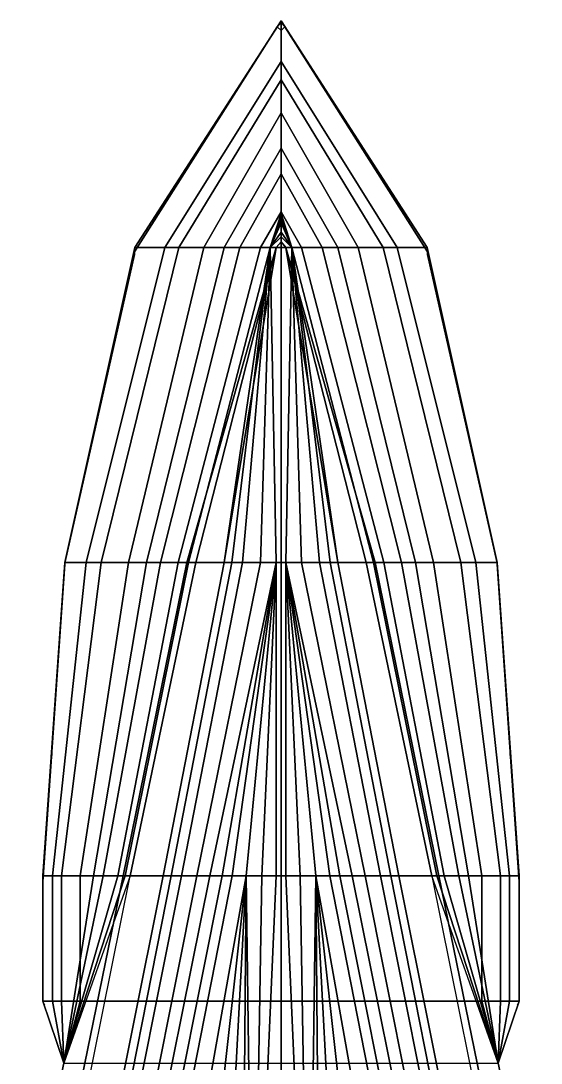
# Model space of a CAD drawing. Header units: millimetres. Extents: x -15 to 15, y -108 to 101.
# Drawn here: x -4.86 to 4.86, y 81.35 to 100.84 of the extents above; entities that cross this region are included whole.
import ezdxf

# ---------------------------------------------------------------- set-up
doc = ezdxf.new("R2010")
doc.units = ezdxf.units.MM
for name, color, linetype in [('citadelle', 3, 'Continuous'), ('railings', 6, 'Continuous'), ('railings_mirrored', 6, 'Continuous')]:
    doc.layers.add(name, color=color, linetype=linetype)

msp = doc.modelspace()

# ---------------------------------------------------------------- linework, layer by layer
for points in [[(1.234893047194485e-14, 100.84, 6.08), (1.225586038905435e-14, 100.08, 5.600000000000001), (-2.16999999999995, 96.60000000000002, 5.519999999999861), (-2.730000000000009, 96.60000000000002, 5.909999999999961)], [(1.212688586701982e-14, 100.84, 6.08), (1.234893047194485e-14, 100.84, 6.08), (-2.730000000000013, 96.60000000000001, 5.909999999999963), (2.730000000000033, 96.6, 5.909999999999961)], [(1.234403204652956e-14, 100.8, 6.07), (-0.06999999999998772, 100.73, 6.07), (-0.06999999999998772, 100.73, 12.6), (1.234403204652956e-14, 100.8, 12.6)], [(1.232688755757605e-14, 100.66, 12.6), (0.07000000000001234, 100.73, 12.6), (1.234403204652956e-14, 100.8, 12.6), (-0.06999999999998772, 100.73, 12.6)], [(2.730000000000027, 96.60000000000002, 5.909999999999961), (2.169999999999968, 96.60000000000002, 5.519999999999861), (1.225586038905435e-14, 100.08, 5.600000000000001), (1.234893047194485e-14, 100.84, 6.08)], [(0.07000000000001234, 100.73, 6.07), (1.235790983433738e-14, 100.8, 6.07), (1.235790983433738e-14, 100.8, 12.6), (0.07000000000001234, 100.73, 12.6)], [(-0.06999999999998772, 100.73, 6.07), (1.232688755757605e-14, 100.66, 6.07), (1.232688755757605e-14, 100.66, 12.6), (-0.06999999999998772, 100.73, 12.6)], [(1.232688755757605e-14, 100.66, 6.07), (0.07000000000001234, 100.73, 6.07), (0.07000000000001234, 100.73, 12.6), (1.232688755757605e-14, 100.66, 12.6)], [(1.225586038905435e-14, 100.08, 5.600000000000001), (1.221422377302439e-14, 99.74000000000001, 5.4), (-1.90999999999996, 96.60000000000002, 5.32999999999992), (-2.16999999999995, 96.60000000000002, 5.519999999999861)], [(2.169999999999968, 96.60000000000002, 5.519999999999861), (1.909999999999977, 96.60000000000002, 5.32999999999992), (1.221422377302439e-14, 99.74000000000001, 5.4), (1.225586038905435e-14, 100.08, 5.600000000000001)], [(1.221422377302439e-14, 99.74000000000001, 5.4), (1.21382981790874e-14, 99.12, 4.96), (-1.440000000000046, 96.60000000000002, 4.889999999999866), (-1.90999999999996, 96.60000000000002, 5.32999999999992)], [(1.909999999999977, 96.60000000000002, 5.32999999999992), (1.440000000000063, 96.60000000000002, 4.889999999999866), (1.21382981790874e-14, 99.12, 4.96), (1.221422377302439e-14, 99.74000000000001, 5.4)], [(1.21382981790874e-14, 99.12, 4.96), (1.205747415973513e-14, 98.46000000000001, 4.439999999999998), (-1.059999999999937, 96.60000000000002, 4.449999999999925), (-1.440000000000046, 96.60000000000002, 4.889999999999866)], [(1.440000000000063, 96.60000000000002, 4.889999999999866), (1.059999999999954, 96.60000000000002, 4.449999999999925), (1.205747415973513e-14, 98.46000000000001, 4.439999999999998), (1.21382981790874e-14, 99.12, 4.96)], [(1.205747415973513e-14, 98.46000000000001, 4.439999999999998), (1.199869305475165e-14, 97.98, 4.009999999999934), (-0.769999999999973, 96.60000000000002, 4.019999999999861), (-1.059999999999937, 96.60000000000002, 4.449999999999925)], [(1.059999999999954, 96.60000000000002, 4.449999999999925), (0.7699999999999906, 96.60000000000002, 4.019999999999861), (1.199869305475165e-14, 97.98, 4.009999999999934), (1.205747415973513e-14, 98.46000000000001, 4.439999999999998)], [(1.199869305475165e-14, 97.98, 4.009999999999934), (1.191174600363026e-14, 97.27, 3.20999999999998), (-0.3799999999999868, 96.60000000000002, 3.219999999999907), (-0.769999999999973, 96.60000000000002, 4.019999999999861)], [(0.7699999999999906, 96.60000000000002, 4.019999999999861), (0.3800000000000041, 96.60000000000002, 3.219999999999907), (1.191174600363026e-14, 97.27, 3.20999999999998), (1.199869305475165e-14, 97.98, 4.009999999999934)], [(1.191174600363026e-14, 97.27, 3.20999999999998), (1.186521096218501e-14, 96.89, 2.55), (-0.2000000000000368, 96.60000000000002, 2.549999999999834), (-0.3799999999999868, 96.60000000000002, 3.219999999999907)], [(0.3800000000000041, 96.60000000000002, 3.219999999999907), (0.2000000000000542, 96.60000000000002, 2.549999999999834), (1.186521096218501e-14, 96.89, 2.55), (1.191174600363026e-14, 97.27, 3.20999999999998)], [(1.190439836550733e-14, 97.21000000000001, -0.01999999999999602), (1.19080721845688e-14, 97.24000000000001, -0.139999999999997), (-0.2000000000000368, 96.60000000000002, -0.139999999999997), (-0.2000000000000368, 96.60000000000002, -0.020000000000163)], [(1.19080721845688e-14, 97.24000000000001, -0.139999999999997), (1.19080721845688e-14, 97.24000000000001, -0.5899999999999963), (-0.2000000000000368, 96.60000000000002, -0.5899999999999963), (-0.2000000000000368, 96.60000000000002, -0.140000000000164)], [(1.19080721845688e-14, 97.24000000000001, -0.5899999999999963), (1.189337690832293e-14, 97.12, -0.8299999999999947), (-0.2000000000000368, 96.60000000000002, -0.8299999999999947), (-0.2000000000000368, 96.60000000000002, -0.5900000000001633)], [(1.188602927019999e-14, 97.06, 0.6200000000000045), (1.190439836550733e-14, 97.21000000000001, -0.01999999999999602), (-0.2000000000000368, 96.60000000000002, -0.01999999999999602), (-0.2000000000000368, 96.60000000000002, 0.6199999999998376)], [(1.189337690832293e-14, 97.12, -0.8299999999999947), (1.185418950500061e-14, 96.8, -1.229999999999997), (-0.2000000000000368, 96.60000000000002, -1.229999999999997), (-0.2000000000000368, 96.60000000000002, -0.8300000000001617)], [(0.2000000000000542, 96.60000000000002, -0.020000000000163), (0.2000000000000118, 96.60000000000002, -0.139999999999997), (1.19080721845688e-14, 97.24000000000001, -0.139999999999997), (1.190439836550733e-14, 97.21000000000001, -0.01999999999999602)], [(0.2000000000000542, 96.60000000000002, -0.140000000000164), (0.2000000000000542, 96.60000000000002, -0.5899999999999963), (1.19080721845688e-14, 97.24000000000001, -0.5899999999999963), (1.19080721845688e-14, 97.24000000000001, -0.139999999999997)], [(0.2000000000000542, 96.60000000000002, -0.5900000000001633), (0.2000000000000542, 96.60000000000002, -0.8299999999999947), (1.189337690832293e-14, 97.12, -0.8299999999999947), (1.19080721845688e-14, 97.24000000000001, -0.5899999999999963)], [(0.2000000000000542, 96.60000000000002, 0.6199999999998376), (0.2000000000000542, 96.60000000000002, -0.01999999999999602), (1.190439836550733e-14, 97.21000000000001, -0.01999999999999602), (1.188602927019999e-14, 97.06, 0.6200000000000045)], [(0.2000000000000542, 96.60000000000002, -0.8300000000001617), (0.2000000000000542, 96.60000000000002, -1.229999999999997), (1.185418950500061e-14, 96.8, -1.229999999999997), (1.189337690832293e-14, 97.12, -0.8299999999999947)], [(1.184316804781621e-14, 96.71000000000001, 1.910000000000004), (1.188602927019999e-14, 97.06, 0.6200000000000045), (-0.2000000000000368, 96.60000000000002, 0.6200000000000045), (-0.09000000000001279, 96.6, 1.909999999999832)], [(1.186521096218501e-14, 96.89, 2.55), (1.184316804781621e-14, 96.71000000000001, 1.91), (-0.09000000000002313, 96.60000000000002, 1.909999999999848), (-0.2000000000000368, 96.60000000000002, 2.549999999999834)], [(0.0900000000000346, 96.60000000000011, 1.909999999999946), (0.2000000000000118, 96.60000000000002, 0.6200000000000045), (1.188602927019999e-14, 97.06, 0.6200000000000045), (1.184316804781621e-14, 96.71000000000001, 1.910000000000004)], [(0.2000000000000542, 96.60000000000002, 2.549999999999834), (0.09000000000004053, 96.60000000000002, 1.909999999999848), (1.184316804781621e-14, 96.71000000000001, 1.91), (1.186521096218501e-14, 96.89, 2.55)], [(1.185418950500061e-14, 96.8, -1.229999999999997), (1.182969737792417e-14, 96.60000000000002, -1.479999999999997), (1.182969737792417e-14, 96.60000000000002, -1.479999999999997), (-0.2000000000000368, 96.60000000000002, -1.230000000000164)], [(0.2000000000000542, 96.60000000000002, -1.230000000000164), (1.182969737792417e-14, 96.60000000000002, -1.479999999999997), (1.182969737792417e-14, 96.60000000000002, -1.479999999999997), (1.185418950500061e-14, 96.8, -1.229999999999997)], [(-2.730000000000003, 96.6, 5.909999999999961), (-2.169999999999944, 96.6, 5.519999999999861), (-3.639999999999973, 90.71, 5.509999999999934), (-4.039999999999949, 90.71, 5.759999999999934)], [(2.730000000000033, 96.6, 5.909999999999961), (-2.72999999999999, 96.60000000000005, 5.909999999999963), (-4.039999999999949, 90.71, 5.759999999999934), (4.039999999999978, 90.71, 5.759999999999934)], [(-2.169999999999944, 96.6, 5.519999999999861), (-1.909999999999953, 96.6, 5.32999999999992), (-3.36, 90.71, 5.319999999999993), (-3.639999999999973, 90.71, 5.509999999999934)], [(-1.909999999999953, 96.6, 5.32999999999992), (-1.44000000000004, 96.6, 4.889999999999866), (-2.850000000000009, 90.71, 4.879999999999939), (-3.36, 90.71, 5.319999999999993)], [(-1.44000000000004, 96.6, 4.889999999999866), (-1.059999999999931, 96.6, 4.449999999999925), (-2.509999999999977, 90.71, 4.439999999999998), (-2.850000000000009, 90.71, 4.879999999999939)], [(-1.059999999999931, 96.6, 4.449999999999925), (-0.7699999999999668, 96.6, 4.019999999999861), (-2.249999999999986, 90.71, 4.009999999999934), (-2.509999999999977, 90.71, 4.439999999999998)], [(-0.7699999999999668, 96.6, 4.019999999999861), (-0.3799999999999805, 96.6, 3.219999999999907), (-1.919999999999945, 90.71, 3.20999999999998), (-2.249999999999986, 90.71, 4.009999999999934)], [(-0.3799999999999805, 96.6, 3.219999999999907), (-0.2000000000000305, 96.6, 2.549999999999834), (-1.730000000000004, 90.71, 2.539999999999907), (-1.919999999999945, 90.71, 3.20999999999998)], [(-0.09000000000001683, 96.6, 1.909999999999847), (-0.09000000000001637, 96.6, 1.909999999999845), (-1.759999999999977, 90.71, 1.899999999999921), (-1.590000000000017, 90.71, 1.899999999999921)], [(-0.0900000000000169, 96.6, 1.909999999999848), (-0.0900000000000169, 96.6, 1.909999999999848), (-1.059999999999931, 90.71, -2.090000000000089), (-1.759999999999977, 90.71, 1.899999999999921)], [(-0.2000000000000305, 96.6, 2.549999999999834), (-0.09000000000001689, 96.6, 1.909999999999848), (-1.590000000000018, 90.71, 1.899999999999921), (-1.730000000000004, 90.71, 2.539999999999907)], [(-0.2000000000000368, 96.60000000000002, -0.01999999999999602), (-0.1999999999999953, 96.60000000000036, -0.139999999999997), (-0.9200000000016043, 90.70999999998119, -3.04000000000854), (-1.059999999999931, 90.71, -2.090000000000089)], [(-0.09000000000000358, 96.60000000000005, 1.909999999999847), (-0.2000000000000368, 96.60000000000002, 0.6200000000000045), (-1.059999999999931, 90.71, -2.090000000000089), (-1.059999999999931, 90.71, -2.090000000000093)], [(-0.2000000000000368, 96.60000000000002, 0.6200000000000045), (-0.2000000000000368, 96.60000000000002, -0.01999999999999602), (-1.059999999999931, 90.71, -2.090000000000089)], [(-0.2000000000000368, 96.60000000000002, -0.140000000000164), (-0.2000000000000368, 96.60000000000002, -0.5899999999999963), (-0.719999999997914, 90.71, -3.260000000008568), (-0.919999999999945, 90.71, -3.04000000000002)], [(-0.2000000000000368, 96.60000000000002, -0.5899999999999963), (-0.2000000000000289, 96.60000000000028, -0.8299999999999952), (-0.3799999999999839, 90.71000000000012, -4.639999999999939), (-0.7200000000000131, 90.71, -3.260000000000048)], [(-0.2000000000000368, 96.60000000000002, -0.8300000000001617), (-0.2000000000001704, 96.60000000000002, -1.229999999999997), (-0.09000000000002915, 90.71000000000002, -5.830000000000052), (-0.3799999999999814, 90.71, -4.640000000000043)], [(-0.2000000000000368, 96.60000000000002, -1.229999999999997), (1.182969737792417e-14, 96.60000000000002, -1.479999999999997), (1.405049525077945e-14, 90.71, -6.050000000000011), (-0.09000000000001615, 90.71000000000002, -5.830000000000083)], [(0.09000000000004582, 90.71, -5.830000000000098), (1.387638470235738e-14, 90.71, -6.05000000000001), (1.182969737792417e-14, 96.60000000000002, -1.479999999999997), (0.2000000000001877, 96.60000000000002, -1.229999999999997)], [(1.730000000000032, 90.71, 2.539999999999907), (1.590000000000046, 90.71, 1.899999999999921), (0.09000000000004678, 96.6, 1.909999999999848), (0.2000000000000604, 96.6, 2.549999999999834)], [(1.590000000000046, 90.71, 1.899999999999921), (1.760000000000005, 90.71, 1.899999999999921), (0.09000000000004676, 96.6, 1.909999999999848)], [(1.760000000000005, 90.71, 1.899999999999921), (1.059999999999959, 90.71, -2.090000000000089), (0.09000000000004676, 96.6, 1.909999999999848)], [(0.3800000000000094, 90.71, -4.640000000000043), (0.09000000000004615, 90.71, -5.830000000000098), (0.2000000000000542, 96.60000000000002, -1.230000000000164), (0.2000000000000542, 96.60000000000002, -0.8300000000001617)], [(1.059999999999965, 90.70999999999995, -2.090000000000105), (1.059999999999965, 90.70999999999995, -2.090000000000105), (0.2000000000000542, 96.60000000000002, 0.6199999999995081), (0.09000000000004199, 96.60000000000002, 1.909999999999867)], [(1.919999999999973, 90.71, 3.20999999999998), (1.730000000000032, 90.71, 2.539999999999907), (0.2000000000000604, 96.6, 2.549999999999834), (0.3800000000000104, 96.6, 3.219999999999907)], [(1.059999999999959, 90.71, -2.090000000000089), (0.9199999999999732, 90.71, -3.04000000000002), (0.2000000000000127, 96.60000000000036, -0.139999999999997), (0.2000000000000542, 96.60000000000002, -0.01999999999999602)], [(0.7200000000000414, 90.71, -3.260000000000048), (0.3800000000000048, 90.71, -4.640000000000063), (0.2000000000000542, 96.60000000000002, -0.8300000000001617), (0.2000000000000542, 96.60000000000002, -0.5899999999999963)], [(0.9199999999999733, 90.71, -3.04000000000002), (0.7200000000000465, 90.71, -3.260000000000026), (0.2000000000000867, 96.59999999999965, -0.5900000000001633), (0.2000000000000542, 96.60000000000002, -0.140000000000164)], [(1.059999999999961, 90.70999999999998, -2.090000000000094), (1.059999999999959, 90.71, -2.090000000000091), (0.2000000000001235, 96.59999999999955, -0.020000000000163), (0.2000000000000542, 96.60000000000002, 0.6199999999995081)], [(2.250000000000014, 90.71, 4.009999999999934), (1.919999999999973, 90.71, 3.20999999999998), (0.3800000000000104, 96.6, 3.219999999999907), (0.7699999999999968, 96.6, 4.019999999999861)], [(2.510000000000005, 90.71, 4.439999999999998), (2.250000000000014, 90.71, 4.009999999999934), (0.7699999999999968, 96.6, 4.019999999999861), (1.05999999999996, 96.6, 4.449999999999925)], [(2.850000000000037, 90.71, 4.879999999999939), (2.510000000000005, 90.71, 4.439999999999998), (1.05999999999996, 96.6, 4.449999999999925), (1.440000000000069, 96.6, 4.889999999999866)], [(3.360000000000027, 90.71, 5.319999999999993), (2.850000000000037, 90.71, 4.879999999999939), (1.440000000000069, 96.6, 4.889999999999866), (1.909999999999983, 96.6, 5.32999999999992)], [(3.64, 90.71, 5.509999999999934), (3.360000000000027, 90.71, 5.319999999999993), (1.909999999999983, 96.6, 5.32999999999992), (2.169999999999974, 96.6, 5.519999999999861)], [(4.039999999999978, 90.71, 5.759999999999934), (3.64, 90.71, 5.509999999999934), (2.169999999999974, 96.6, 5.519999999999861), (2.730000000000033, 96.6, 5.909999999999961)], [(-4.039999999999949, 90.71, 5.759999999999934), (-3.639999999999973, 90.71, 5.509999999999934), (-4.269999999999968, 84.85000000000002, 5.510000000000026), (-4.450000000000032, 84.85000000000002, 5.700000000000081)], [(4.039999999999978, 90.71, 5.759999999999934), (-4.03999999999995, 90.71, 5.759999999999934), (-4.450000000000032, 84.85000000000002, 5.700000000000081), (4.450000000000059, 84.85, 5.700000000000081)], [(-3.639999999999973, 90.71, 5.509999999999934), (-3.36, 90.71, 5.319999999999993), (-4.100000000000009, 84.85000000000002, 5.320000000000086), (-4.269999999999968, 84.85000000000002, 5.510000000000026)], [(-3.36, 90.71, 5.319999999999993), (-2.850000000000009, 90.71, 4.879999999999939), (-3.749999999999987, 84.85000000000002, 4.880000000000031), (-4.100000000000009, 84.85000000000002, 5.320000000000086)], [(-2.850000000000009, 90.71, 4.879999999999939), (-2.509999999999977, 90.71, 4.439999999999998), (-3.499999999999987, 84.85000000000002, 4.44000000000009), (-3.749999999999987, 84.85000000000002, 4.880000000000031)], [(-2.509999999999977, 90.71, 4.439999999999998), (-2.249999999999986, 90.71, 4.009999999999934), (-3.320000000000037, 84.85000000000002, 4.010000000000026), (-3.499999999999987, 84.85000000000002, 4.44000000000009)], [(-2.249999999999986, 90.71, 4.009999999999934), (-1.919999999999945, 90.71, 3.20999999999998), (-3.049999999999942, 84.85000000000002, 3.210000000000072), (-3.320000000000037, 84.85000000000002, 4.010000000000026)], [(-1.919999999999945, 90.71, 3.20999999999998), (-1.730000000000004, 90.71, 2.539999999999907), (-2.909999999999955, 84.85000000000002, 2.539999999999999), (-3.049999999999942, 84.85000000000002, 3.210000000000072)], [(-1.590000000000018, 90.71, 1.899999999999921), (-1.759999999999977, 90.71, 1.899999999999921), (-2.950000000000033, 84.85000000000002, 1.899999999999899), (-2.820000000000037, 84.85000000000002, 1.899999999999899)], [(-1.759999999999977, 90.71, 1.899999999999921), (-1.059999999999931, 90.71, -2.090000000000089), (-2.200000000000033, 84.85000000000002, -2.09000000000011), (-2.950000000000033, 84.85000000000002, 1.899999999999899)], [(-1.730000000000004, 90.71, 2.539999999999907), (-1.590000000000018, 90.71, 1.899999999999921), (-2.820000000000037, 84.85000000000002, 1.899999999999899), (-2.909999999999955, 84.85000000000002, 2.539999999999999)], [(-1.059999999999931, 90.71, -2.090000000000089), (-0.919999999999945, 90.71, -3.04000000000002), (-2.049999999999942, 84.85000000000002, -3.040000000000042), (-2.200000000000033, 84.85000000000002, -2.09000000000011)], [(-0.919999999999945, 90.71, -3.04000000000002), (-0.7200000000000132, 90.71, -3.260000000000048), (-1.860000000000001, 84.85000000000002, -3.260000000000069), (-2.049999999999942, 84.85000000000002, -3.040000000000042)], [(-0.7200000000000132, 90.71, -3.260000000000048), (-0.3799999999999814, 90.71, -4.640000000000043), (-1.570000000000037, 84.85000000000002, -4.640000000000065), (-1.860000000000001, 84.85000000000002, -3.260000000000069)], [(-0.3799999999999814, 90.71, -4.640000000000043), (-0.09000000000001779, 90.71, -5.830000000000098), (-1.330000000000028, 84.85000000000002, -5.550000000000033), (-1.570000000000037, 84.85000000000002, -4.640000000000065)], [(-0.09000000000001779, 90.71, -5.830000000000098), (-0.09000000000001779, 90.71, -5.830000000000098), (-1.10000000000001, 84.85000000000002, -6.290000000000042), (-1.330000000000028, 84.85000000000002, -5.550000000000033)], [(-0.09000000000001779, 90.71, -5.830000000000098), (-0.09000000000001779, 90.71, -5.830000000000098), (-0.909999999999955, 84.85000000000002, -6.870000000000083), (-1.100000000000009, 84.85000000000002, -6.290000000000041)], [(-0.0900000000000174, 90.71, -5.830000000000098), (-0.0900000000000174, 90.71, -5.830000000000098), (-0.6499999999999628, 84.85000000000007, -7.580000000000108), (-0.9099999999999618, 84.84999999999998, -6.870000000000085)], [(-0.09000000000001651, 90.71, -5.830000000000097), (-0.09000000000001651, 90.71, -5.830000000000097), (-0.3600000000000005, 84.85000000000002, -8.230000000000096), (-0.6500000000000147, 84.85000000000029, -7.579999999999838)], [(-0.09000000000001612, 90.71000000000001, -5.830000000000093), (-0.09000000000001612, 90.71000000000001, -5.830000000000093), (-0.09000000000001866, 84.85000000000002, -8.890000000000065), (-0.3599999999981502, 84.85000000001938, -8.229999999994314)], [(-0.09000000000001779, 90.71, -5.830000000000098), (1.404745948469649e-14, 90.71, -6.050000000000011), (1.314614920828322e-14, 84.85, -8.890000000000065), (-0.09000000000001869, 84.85000000000002, -8.890000000000065)], [(0.09000000000004497, 84.85, -8.890000000000065), (1.314614920828322e-14, 84.85, -8.890000000000065), (1.404745948469649e-14, 90.71, -6.050000000000011), (0.09000000000004588, 90.71, -5.830000000000098)], [(1.570000000000063, 84.85, -4.640000000000065), (1.330000000000054, 84.85, -5.550000000000033), (0.09000000000004588, 90.71, -5.830000000000098), (0.3800000000000095, 90.71, -4.640000000000043)], [(1.330000000000078, 84.84999999999988, -5.550000000000033), (1.100000000000036, 84.85, -6.290000000000042), (0.09000000000004582, 90.71, -5.830000000000098)], [(1.100000000000036, 84.85, -6.290000000000042), (0.9099999999999813, 84.85, -6.870000000000083), (0.09000000000004582, 90.71, -5.830000000000098)], [(0.9099999999999806, 84.85, -6.870000000000084), (0.6499999999999905, 84.85, -7.580000000000119), (0.09000000000004582, 90.71, -5.830000000000098)], [(0.6499999999999918, 84.84999999999998, -7.580000000000121), (0.3600000000000268, 84.85, -8.230000000000096), (0.09000000000004582, 90.71, -5.830000000000098)], [(0.3600000000000047, 84.85000000000022, -8.230000000000027), (0.09000000000004497, 84.85, -8.890000000000065), (0.09000000000004582, 90.71, -5.830000000000098)], [(1.860000000000027, 84.85, -3.260000000000069), (1.570000000000063, 84.85, -4.640000000000065), (0.3800000000000095, 90.71, -4.640000000000043), (0.7200000000000414, 90.71, -3.260000000000048)], [(2.049999999999967, 84.85, -3.040000000000042), (1.860000000000027, 84.85, -3.260000000000069), (0.7200000000000414, 90.71, -3.260000000000048), (0.9199999999999732, 90.71, -3.04000000000002)], [(2.200000000000058, 84.85, -2.09000000000011), (2.049999999999967, 84.85, -3.040000000000042), (0.9199999999999732, 90.71, -3.04000000000002), (1.059999999999959, 90.71, -2.090000000000089)], [(2.950000000000058, 84.85, 1.899999999999899), (2.200000000000058, 84.85, -2.09000000000011), (1.059999999999959, 90.71, -2.090000000000089), (1.760000000000005, 90.71, 1.899999999999921)], [(2.909999999999981, 84.85, 2.539999999999999), (2.820000000000063, 84.85, 1.900000000000013), (1.590000000000046, 90.71, 1.899999999999921), (1.730000000000032, 90.71, 2.539999999999907)], [(2.820000000000063, 84.85, 1.900000000000013), (2.950000000000058, 84.85, 1.899999999999899), (1.760000000000005, 90.71, 1.899999999999921), (1.590000000000046, 90.71, 1.899999999999921)], [(3.049999999999967, 84.85, 3.210000000000072), (2.909999999999981, 84.85, 2.539999999999999), (1.730000000000032, 90.71, 2.539999999999907), (1.919999999999973, 90.71, 3.20999999999998)], [(3.320000000000063, 84.85, 4.010000000000026), (3.049999999999967, 84.85, 3.210000000000072), (1.919999999999973, 90.71, 3.20999999999998), (2.250000000000014, 90.71, 4.009999999999934)], [(3.500000000000013, 84.85, 4.44000000000009), (3.320000000000063, 84.85, 4.010000000000026), (2.250000000000014, 90.71, 4.009999999999934), (2.510000000000005, 90.71, 4.439999999999998)], [(3.750000000000013, 84.85, 4.880000000000031), (3.500000000000013, 84.85, 4.44000000000009), (2.510000000000005, 90.71, 4.439999999999998), (2.850000000000037, 90.71, 4.879999999999939)], [(4.100000000000036, 84.85, 5.320000000000086), (3.750000000000013, 84.85, 4.880000000000031), (2.850000000000037, 90.71, 4.879999999999939), (3.360000000000027, 90.71, 5.319999999999993)], [(4.269999999999995, 84.85, 5.510000000000026), (4.100000000000036, 84.85, 5.320000000000086), (3.360000000000027, 90.71, 5.319999999999993), (3.64, 90.71, 5.509999999999934)], [(4.450000000000059, 84.85, 5.700000000000081), (4.269999999999995, 84.85, 5.510000000000026), (3.64, 90.71, 5.509999999999934), (4.039999999999978, 90.71, 5.759999999999934)], [(-4.450000000000032, 84.85000000000002, 5.700000000000081), (-4.269999999999968, 84.85000000000002, 5.510000000000026), (-4.269999999999969, 82.51, 5.510000000000026), (-4.450000000000033, 82.51, 5.700000000000081)], [(4.450000000000059, 84.85, 5.700000000000081), (-4.450000000000032, 84.85000000000002, 5.700000000000081), (-4.450000000000033, 82.51, 5.700000000000081), (4.450000000000058, 82.51, 5.700000000000081)], [(-4.269999999999968, 84.85000000000002, 5.510000000000026), (-4.100000000000009, 84.85000000000002, 5.320000000000086), (-4.10000000000001, 82.51, 5.320000000000086), (-4.269999999999969, 82.51, 5.510000000000026)], [(-2.950000000000033, 84.85000000000002, 1.899999999999899), (-2.200000000000033, 84.85000000000002, -2.09000000000011), (-3.399999999999965, 78.88000000000001, -2.089999999999925), (-4.169999999999947, 78.88000000000001, 1.89999999999997)], [(-2.820000000000037, 84.85000000000002, 1.899999999999899), (-2.950000000000033, 84.85000000000002, 1.899999999999899), (-4.169999999999947, 78.88000000000001, 1.89999999999997), (-4.019999999999969, 78.88000000000001, 1.89999999999997)], [(-4.100000000000009, 84.85000000000002, 5.320000000000086), (-3.749999999999987, 84.85000000000002, 4.880000000000031), (-3.749999999999987, 82.51, 4.880000000000031), (-4.10000000000001, 82.51, 5.320000000000086)], [(-3.049999999999942, 84.85000000000002, 3.210000000000072), (-2.909999999999955, 84.85000000000002, 2.539999999999999), (-4.059999999999996, 81.35000000000002, 1.899999999999988), (-4.059999999999996, 81.35000000000002, 3.24499999999999)], [(-3.749999999999987, 84.85000000000002, 4.880000000000031), (-3.499999999999987, 84.85000000000002, 4.44000000000009), (-4.059999999999996, 81.35000000000002, 4.589999999999993), (-3.749999999999987, 82.51, 4.880000000000031)], [(-3.499999999999987, 84.85000000000002, 4.44000000000009), (-3.320000000000037, 84.85000000000002, 4.010000000000026), (-4.059999999999996, 81.35000000000002, 4.589999999999993)], [(-3.320000000000037, 84.85000000000002, 4.010000000000026), (-3.049999999999942, 84.85000000000002, 3.210000000000072), (-4.059999999999996, 81.35000000000002, 3.24499999999999), (-4.059999999999996, 81.35000000000002, 4.589999999999993)], [(-2.909999999999955, 84.85000000000002, 2.539999999999999), (-2.820000000000037, 84.85000000000002, 1.899999999999899), (-4.059999999999996, 81.35000000000002, 1.899999999999988)], [(-2.200000000000033, 84.85000000000002, -2.09000000000011), (-2.049999999999942, 84.85000000000002, -3.040000000000042), (-3.230000000000006, 78.88000000000001, -3.039999999999971), (-3.399999999999965, 78.88000000000001, -2.089999999999925)], [(-2.049999999999942, 84.85000000000002, -3.040000000000042), (-1.860000000000001, 84.85000000000002, -3.260000000000069), (-3.049999999999942, 78.88000000000001, -3.259999999999998), (-3.230000000000006, 78.88000000000001, -3.039999999999971)], [(-1.860000000000001, 84.85000000000002, -3.260000000000069), (-1.570000000000037, 84.85000000000002, -4.640000000000065), (-2.759999999999978, 78.88000000000001, -4.639999999999993), (-3.049999999999942, 78.88000000000001, -3.259999999999998)], [(-1.570000000000037, 84.85000000000002, -4.640000000000065), (-1.330000000000028, 84.85000000000002, -5.550000000000033), (-2.52999999999996, 78.88000000000001, -5.549999999999962), (-2.759999999999978, 78.88000000000001, -4.639999999999993)], [(-1.330000000000028, 84.85000000000002, -5.550000000000033), (-1.10000000000001, 84.85000000000002, -6.290000000000042), (-2.289999999999951, 78.88000000000001, -6.289999999999971), (-2.52999999999996, 78.88000000000001, -5.549999999999962)], [(-1.10000000000001, 84.85000000000002, -6.290000000000042), (-0.909999999999955, 84.85000000000002, -6.870000000000083), (-2.080000000000028, 78.88000000000001, -6.870000000000012), (-2.289999999999951, 78.88000000000001, -6.289999999999971)], [(-0.909999999999955, 84.85000000000002, -6.870000000000083), (-0.649999999999964, 84.85000000000002, -7.580000000000119), (-1.710000000000024, 78.88000000000001, -7.579999999999934), (-2.080000000000028, 78.88000000000001, -6.870000000000012)], [(-0.649999999999964, 84.85000000000002, -7.580000000000119), (-0.6499999999999639, 84.85000000000002, -7.580000000000119), (-1.309999999999933, 78.88000000000001, -8.230000000000025), (-1.710000000000022, 78.88000000000002, -7.579999999999934)], [(-0.6499999999999637, 84.85000000000002, -7.580000000000119), (-0.6499999999999637, 84.85000000000002, -7.580000000000119), (-0.9700000000000151, 78.88000000000001, -8.759999999999998), (-1.309999999999933, 78.88000000000001, -8.230000000000025)], [(-0.6499999999999632, 84.85000000000002, -7.580000000000118), (-0.6499999999999632, 84.85000000000002, -7.580000000000118), (-0.7000000000000333, 78.88000000000001, -9.130000000000003), (-0.9700000000000253, 78.88000000000001, -8.759999999999982)], [(-0.6499999999999632, 84.85000000000002, -7.580000000000118), (-0.6499999999999632, 84.85000000000002, -7.580000000000118), (-0.5700000000000378, 78.88000000000001, -9.299999999999962), (-0.7000000000000319, 78.8800000000001, -9.129999999999987)], [(-0.649999999999964, 84.85000000000002, -7.580000000000119), (-0.3600000000000005, 84.85000000000002, -8.230000000000096), (-0.4600000000000242, 78.88000000000001, -9.419999999999966), (-0.5700000000000378, 78.88000000000001, -9.299999999999962)], [(-0.3600000000000005, 84.85000000000002, -8.230000000000096), (-0.09000000000001869, 84.85000000000002, -8.890000000000065), (-0.3500000000000105, 78.87999999999998, -9.509999999999998), (-0.4600000000000242, 78.88000000000001, -9.419999999999966)], [(-0.09000000000001869, 84.85000000000002, -8.890000000000065), (1.314614920828322e-14, 84.85, -8.890000000000065), (1.22313682619779e-14, 78.87999999999998, -9.549999999999962), (-0.3500000000000105, 78.87999999999998, -9.509999999999998)], [(0.3500000000000349, 78.87999999999998, -9.509999999999998), (1.22313682619779e-14, 78.87999999999998, -9.549999999999962), (1.314614920828322e-14, 84.85, -8.890000000000065), (0.09000000000004497, 84.85, -8.890000000000065)], [(0.4600000000000486, 78.87999999999998, -9.419999999999966), (0.3500000000000349, 78.87999999999998, -9.509999999999998), (0.09000000000004497, 84.85, -8.890000000000065), (0.3600000000000268, 84.85, -8.230000000000096)], [(0.5700000000000622, 78.87999999999998, -9.299999999999962), (0.4600000000000486, 78.87999999999998, -9.419999999999966), (0.3600000000000268, 84.85, -8.230000000000096), (0.6499999999999905, 84.85, -7.580000000000119)], [(0.7000000000000463, 78.88000000000058, -9.129999999999884), (0.570000000000062, 78.87999999999998, -9.299999999999962), (0.64999999999999, 84.85, -7.580000000000119)], [(2.080000000000053, 78.87999999999998, -6.870000000000012), (1.710000000000049, 78.87999999999998, -7.579999999999934), (0.6499999999999905, 84.85, -7.580000000000119), (0.9099999999999814, 84.85, -6.870000000000083)], [(1.710000000000049, 78.87999999999998, -7.579999999999934), (1.309999999999958, 78.87999999999998, -8.230000000000025), (0.6499999999999904, 84.85, -7.580000000000119)], [(1.309999999999962, 78.87999999999997, -8.230000000000024), (0.9700000000000395, 78.87999999999998, -8.759999999999998), (0.6499999999999903, 84.85, -7.580000000000119)], [(0.9700000000001163, 78.87999999999997, -8.759999999999879), (0.7000000000000577, 78.87999999999998, -9.130000000000003), (0.64999999999999, 84.85, -7.580000000000119)], [(2.289999999999976, 78.87999999999998, -6.289999999999971), (2.080000000000053, 78.87999999999998, -6.870000000000012), (0.9099999999999814, 84.85, -6.870000000000083), (1.100000000000036, 84.85, -6.290000000000042)], [(2.529999999999985, 78.87999999999998, -5.549999999999962), (2.289999999999976, 78.87999999999998, -6.289999999999971), (1.100000000000036, 84.85, -6.290000000000042), (1.330000000000054, 84.85, -5.550000000000033)], [(2.760000000000003, 78.87999999999998, -4.639999999999993), (2.529999999999985, 78.87999999999998, -5.549999999999962), (1.330000000000054, 84.85, -5.550000000000033), (1.570000000000063, 84.85, -4.640000000000065)], [(3.049999999999967, 78.87999999999998, -3.259999999999998), (2.760000000000003, 78.87999999999998, -4.639999999999993), (1.570000000000063, 84.85, -4.640000000000065), (1.860000000000027, 84.85, -3.260000000000069)], [(3.230000000000031, 78.87999999999998, -3.039999999999971), (3.049999999999967, 78.87999999999998, -3.259999999999998), (1.860000000000027, 84.85, -3.260000000000069), (2.049999999999967, 84.85, -3.040000000000042)], [(3.39999999999999, 78.87999999999998, -2.089999999999925), (3.230000000000031, 78.87999999999998, -3.039999999999971), (2.049999999999967, 84.85, -3.040000000000042), (2.200000000000058, 84.85, -2.09000000000011)], [(4.169999999999972, 78.87999999999998, 1.89999999999997), (3.39999999999999, 78.87999999999998, -2.089999999999925), (2.200000000000058, 84.85, -2.09000000000011), (2.950000000000058, 84.85, 1.899999999999899)], [(4.019999999999994, 78.87999999999998, 1.89999999999997), (4.169999999999972, 78.87999999999998, 1.89999999999997), (2.950000000000058, 84.85, 1.899999999999899), (2.820000000000063, 84.85, 1.900000000000013)], [(4.060000000000008, 81.35000000000002, 1.899999999999999), (4.060000000000008, 81.35000000000002, 1.899999999999999), (2.820000000000063, 84.85, 1.900000000000013), (2.909999999999981, 84.85, 2.539999999999999)], [(4.060000000000008, 81.35000000000002, 3.244999999999997), (4.060000000000008, 81.35000000000002, 1.899999999999999), (2.909999999999981, 84.85, 2.539999999999999), (3.049999999999967, 84.85, 3.210000000000072)], [(4.060000000000008, 81.35000000000002, 4.589999999999996), (4.060000000000008, 81.35000000000002, 3.244999999999997), (3.049999999999967, 84.85, 3.210000000000072), (3.320000000000063, 84.85, 4.010000000000026)], [(4.060000000000008, 81.35000000000002, 4.589999999999996), (4.060000000000008, 81.35000000000002, 4.589999999999996), (3.320000000000063, 84.85, 4.010000000000026), (3.500000000000013, 84.85, 4.44000000000009)], [(3.750000000000013, 82.51, 4.880000000000031), (4.060000000000008, 81.35000000000002, 4.589999999999996), (3.500000000000013, 84.85, 4.44000000000009), (3.750000000000013, 84.85, 4.880000000000031)], [(4.100000000000035, 82.51, 5.320000000000086), (3.750000000000013, 82.51, 4.880000000000031), (3.750000000000013, 84.85, 4.880000000000031), (4.100000000000036, 84.85, 5.320000000000086)], [(4.269999999999994, 82.51, 5.510000000000026), (4.100000000000035, 82.51, 5.320000000000086), (4.100000000000036, 84.85, 5.320000000000086), (4.269999999999995, 84.85, 5.510000000000026)], [(4.450000000000058, 82.51, 5.700000000000081), (4.269999999999994, 82.51, 5.510000000000026), (4.269999999999995, 84.85, 5.510000000000026), (4.450000000000059, 84.85, 5.700000000000081)], [(-4.450000000000033, 82.51, 5.700000000000081), (-4.269999999999969, 82.51, 5.510000000000026), (-4.059999999999992, 81.35000000000004, 4.589999999999993)], [(4.450000000000058, 82.50999999999998, 5.700000000000081), (-4.450000000000033, 82.51, 5.700000000000081), (-4.059999999999995, 81.35000000000015, 4.590000000000065), (4.060000000000008, 81.35000000000002, 4.589999999999996)], [(-4.269999999999969, 82.51, 5.510000000000026), (-4.10000000000001, 82.51, 5.320000000000086), (-4.059999999999992, 81.35000000000004, 4.589999999999993), (-4.059999999999993, 81.35000000000008, 4.590000000000008)], [(-4.10000000000001, 82.51, 5.320000000000086), (-3.749999999999987, 82.51, 4.880000000000031), (-4.059999999999992, 81.35000000000004, 4.589999999999993), (-4.059999999999992, 81.35000000000005, 4.589999999999988)], [(4.060000000000008, 81.35000000000002, 4.589999999999996), (4.060000000000008, 81.35000000000002, 4.589999999999996), (3.750000000000013, 82.51, 4.880000000000031), (4.100000000000035, 82.51, 5.320000000000086)], [(4.060000000000008, 81.35000000000002, 4.589999999999996), (4.060000000000008, 81.35000000000002, 4.589999999999996), (4.269999999999994, 82.51, 5.510000000000026), (4.450000000000058, 82.51, 5.700000000000081)], [(4.060000000000008, 81.35000000000002, 4.589999999999996), (4.060000000000008, 81.35000000000002, 4.589999999999996), (4.100000000000035, 82.51, 5.320000000000086), (4.269999999999994, 82.51, 5.510000000000026)]]:
    msp.add_3dface(points)
at = {"layer": 'citadelle'}
for points in [[(-4.859999999999993, 77.67000000000002, 1.899999999999988), (-4.859999999999993, 77.67000000000002, 4.589999999999993), (-4.059999999999996, 81.35000000000002, 4.589999999999993), (-4.059999999999996, 81.35000000000002, 1.899999999999988)], [(4.860000000000006, 77.67000000000002, 4.589999999999996), (4.860000000000006, 77.67000000000002, 1.899999999999999), (4.060000000000008, 81.35000000000002, 1.899999999999999), (4.060000000000008, 81.35000000000002, 4.589999999999996)]]:
    msp.add_3dface(points, dxfattribs=at)
at = {"layer": 'railings'}
for points in [[(-2.739999999999988, 96.52, 7.12), (-0.06999999999998767, 100.73, 7.12), (-0.06999999999998767, 100.73, 7.19), (-2.739999999999988, 96.52, 7.19)], [(-2.739999999999988, 96.52, 7.19), (-0.06999999999998767, 100.73, 7.19), (-0.06999999999998767, 100.73, 7.12), (-2.739999999999988, 96.52, 7.12)], [(-2.739999999999988, 96.52, 6.640000000000001), (-0.06999999999998767, 100.73, 6.64), (-0.06999999999998767, 100.73, 6.57), (-2.739999999999988, 96.52, 6.57)], [(-2.739999999999988, 96.52, 6.57), (-0.06999999999998767, 100.73, 6.57), (-0.06999999999998767, 100.73, 6.64), (-2.739999999999988, 96.52, 6.640000000000001)], [(-1.199999999999988, 98.96000000000001, 6), (-1.199999999999988, 98.96000000000001, 7.12), (-1.169999999999988, 99.01, 7.12), (-1.169999999999988, 99.00999999999999, 6)], [(-1.169999999999988, 99.00999999999999, 6), (-1.169999999999988, 99.01, 7.12), (-1.199999999999988, 98.96000000000001, 7.12), (-1.199999999999988, 98.96000000000001, 6)], [(-1.849999999999988, 97.91999999999999, 5.96), (-1.849999999999988, 97.92, 7.12), (-1.879999999999988, 97.87, 7.12), (-1.879999999999988, 97.87, 5.96)], [(-1.879999999999988, 97.87, 5.96), (-1.879999999999988, 97.87, 7.12), (-1.849999999999988, 97.92, 7.12), (-1.849999999999988, 97.91999999999999, 5.96)], [(-2.739999999999988, 96.51999999999998, 5.9), (-2.739999999999988, 96.52, 7.19), (-2.739999999999988, 96.47, 7.19), (-2.739999999999988, 96.47, 5.9)], [(-2.739999999999988, 96.47, 5.9), (-2.739999999999988, 96.47, 7.19), (-2.739999999999988, 96.52, 7.19), (-2.739999999999988, 96.51999999999998, 5.9)], [(-4.029999999999989, 90.73, 7.140000000000001), (-2.739999999999988, 96.47, 7.19), (-2.739999999999988, 96.47, 7.12), (-4.029999999999989, 90.73, 7.07)], [(-4.029999999999989, 90.73, 7.07), (-2.739999999999988, 96.47, 7.12), (-2.739999999999988, 96.47, 7.19), (-4.029999999999989, 90.73, 7.140000000000001)], [(-4.029999999999989, 90.73, 6.52), (-2.739999999999988, 96.47, 6.57), (-2.739999999999988, 96.47, 6.640000000000001), (-4.029999999999989, 90.73, 6.590000000000001)], [(-4.029999999999989, 90.73, 6.590000000000001), (-2.739999999999988, 96.47, 6.640000000000001), (-2.739999999999988, 96.47, 6.57), (-4.029999999999989, 90.73, 6.52)], [(-2.979999999999988, 95.45999999999998, 5.88), (-2.979999999999988, 95.46, 7.11), (-2.989999999999989, 95.41, 7.11), (-2.989999999999989, 95.41, 5.88)], [(-2.989999999999989, 95.41, 5.88), (-2.989999999999989, 95.41, 7.11), (-2.979999999999988, 95.46, 7.11), (-2.979999999999988, 95.45999999999998, 5.88)], [(-3.239999999999989, 94.22, 5.850000000000001), (-3.239999999999989, 94.22, 7.100000000000001), (-3.239999999999989, 94.27, 7.11), (-3.239999999999989, 94.26999999999998, 5.850000000000001)], [(-3.239999999999989, 94.26999999999998, 5.850000000000001), (-3.239999999999989, 94.27, 7.11), (-3.239999999999989, 94.22, 7.100000000000001), (-3.239999999999989, 94.22, 5.850000000000001)], [(-3.499999999999988, 93.10999999999999, 5.82), (-3.499999999999988, 93.11, 7.100000000000001), (-3.509999999999989, 93.06, 7.100000000000001), (-3.509999999999989, 93.06, 5.82)], [(-3.509999999999989, 93.06, 5.82), (-3.509999999999989, 93.06, 7.100000000000001), (-3.499999999999988, 93.11, 7.100000000000001), (-3.499999999999988, 93.10999999999999, 5.82)], [(-3.759999999999989, 91.93999999999997, 5.79), (-3.759999999999989, 91.93999999999998, 7.09), (-3.769999999999989, 91.88999999999999, 7.08), (-3.769999999999989, 91.88999999999999, 5.79)], [(-3.769999999999989, 91.88999999999999, 5.79), (-3.769999999999989, 91.88999999999999, 7.08), (-3.759999999999989, 91.93999999999998, 7.09), (-3.759999999999989, 91.93999999999997, 5.79)], [(-4.44999999999999, 84.74, 7.02), (-4.039999999999988, 90.68, 7.07), (-4.039999999999988, 90.68, 7.14), (-4.44999999999999, 84.74, 7.090000000000001)], [(-4.44999999999999, 84.74, 7.090000000000001), (-4.039999999999988, 90.68, 7.14), (-4.039999999999988, 90.68, 7.07), (-4.44999999999999, 84.74, 7.02)], [(-4.44999999999999, 84.74, 6.540000000000001), (-4.039999999999988, 90.68, 6.59), (-4.039999999999988, 90.68, 6.52), (-4.44999999999999, 84.74, 6.470000000000001)], [(-4.44999999999999, 84.74, 6.470000000000001), (-4.039999999999988, 90.68, 6.52), (-4.039999999999988, 90.68, 6.59), (-4.44999999999999, 84.74, 6.540000000000001)], [(-4.039999999999988, 90.68, 5.76), (-4.039999999999988, 90.68, 7.14), (-4.029999999999989, 90.73, 7.140000000000001), (-4.029999999999989, 90.72999999999999, 5.76)], [(-4.029999999999989, 90.72999999999999, 5.76), (-4.029999999999989, 90.73, 7.140000000000001), (-4.039999999999988, 90.68, 7.14), (-4.039999999999988, 90.68, 5.76)], [(-4.119999999999989, 89.52999999999997, 5.74), (-4.119999999999989, 89.52999999999999, 7.07), (-4.119999999999989, 89.47999999999999, 7.06), (-4.119999999999989, 89.47999999999999, 5.74)], [(-4.119999999999989, 89.47999999999999, 5.74), (-4.119999999999989, 89.47999999999999, 7.06), (-4.119999999999989, 89.52999999999999, 7.07), (-4.119999999999989, 89.52999999999997, 5.74)], [(-4.19999999999999, 88.37999999999998, 5.73), (-4.19999999999999, 88.38, 7.06), (-4.19999999999999, 88.33, 7.06), (-4.19999999999999, 88.33, 5.73)], [(-4.19999999999999, 88.33, 5.73), (-4.19999999999999, 88.33, 7.06), (-4.19999999999999, 88.38, 7.06), (-4.19999999999999, 88.37999999999998, 5.73)], [(-4.27999999999999, 87.1, 5.72), (-4.27999999999999, 87.1, 7.05), (-4.27999999999999, 87.14999999999999, 7.05), (-4.27999999999999, 87.14999999999998, 5.72)], [(-4.27999999999999, 87.14999999999998, 5.72), (-4.27999999999999, 87.14999999999999, 7.05), (-4.27999999999999, 87.1, 7.05), (-4.27999999999999, 87.1, 5.72)], [(-4.369999999999989, 85.91, 5.7), (-4.369999999999989, 85.91, 7.03), (-4.369999999999989, 85.96, 7.03), (-4.369999999999989, 85.95999999999998, 5.7)], [(-4.369999999999989, 85.95999999999998, 5.7), (-4.369999999999989, 85.96, 7.03), (-4.369999999999989, 85.91, 7.03), (-4.369999999999989, 85.91, 5.7)], [(-4.44999999999999, 84.73999999999998, 5.7), (-4.44999999999999, 84.74, 7.090000000000001), (-4.44999999999999, 84.69, 7.09), (-4.44999999999999, 84.69, 5.7)], [(-4.44999999999999, 84.69, 5.7), (-4.44999999999999, 84.69, 7.09), (-4.44999999999999, 84.74, 7.090000000000001), (-4.44999999999999, 84.73999999999998, 5.7)], [(-4.44999999999999, 82.5, 6.970000000000001), (-4.44999999999999, 84.69, 7.02), (-4.44999999999999, 84.69, 7.09), (-4.44999999999999, 82.5, 7.040000000000001)], [(-4.44999999999999, 82.5, 7.040000000000001), (-4.44999999999999, 84.69, 7.09), (-4.44999999999999, 84.69, 7.02), (-4.44999999999999, 82.5, 6.970000000000001)], [(-4.44999999999999, 82.5, 6.490000000000001), (-4.44999999999999, 84.69, 6.54), (-4.44999999999999, 84.69, 6.470000000000001), (-4.44999999999999, 82.5, 6.420000000000001)], [(-4.44999999999999, 82.5, 6.420000000000001), (-4.44999999999999, 84.69, 6.470000000000001), (-4.44999999999999, 84.69, 6.54), (-4.44999999999999, 82.5, 6.490000000000001)], [(-4.44999999999999, 83.55, 5.7), (-4.44999999999999, 83.55, 7), (-4.44999999999999, 83.6, 7), (-4.44999999999999, 83.59999999999998, 5.7)], [(-4.44999999999999, 83.59999999999998, 5.7), (-4.44999999999999, 83.6, 7), (-4.44999999999999, 83.55, 7), (-4.44999999999999, 83.55, 5.7)], [(-4.44999999999999, 82.49999999999999, 5.69), (-4.44999999999999, 82.5, 7.040000000000001), (-4.41999999999999, 82.44, 7.04), (-4.41999999999999, 82.44, 5.62)], [(-4.41999999999999, 82.44, 5.62), (-4.41999999999999, 82.44, 7.04), (-4.44999999999999, 82.5, 7.040000000000001), (-4.44999999999999, 82.49999999999999, 5.69)]]:
    msp.add_3dface(points, dxfattribs=at)
at = {"layer": 'railings_mirrored'}
for points in [[(2.740000000000014, 96.52, 6.57), (0.07000000000001262, 100.73, 6.57), (0.07000000000001262, 100.73, 6.64), (2.740000000000014, 96.52, 6.640000000000001)], [(2.740000000000014, 96.52, 6.640000000000001), (0.07000000000001262, 100.73, 6.64), (0.07000000000001262, 100.73, 6.57), (2.740000000000014, 96.52, 6.57)], [(2.740000000000014, 96.52, 7.19), (0.07000000000001262, 100.73, 7.19), (0.07000000000001262, 100.73, 7.12), (2.740000000000014, 96.52, 7.12)], [(2.740000000000014, 96.52, 7.12), (0.07000000000001262, 100.73, 7.12), (0.07000000000001262, 100.73, 7.19), (2.740000000000014, 96.52, 7.19)], [(1.170000000000014, 99.00999999999999, 6), (1.170000000000014, 99.01, 7.12), (1.200000000000015, 98.96000000000001, 7.12), (1.200000000000015, 98.96000000000001, 6)], [(1.200000000000015, 98.96000000000001, 6), (1.200000000000015, 98.96000000000001, 7.12), (1.170000000000014, 99.01, 7.12), (1.170000000000014, 99.00999999999999, 6)], [(1.880000000000015, 97.87, 5.96), (1.880000000000015, 97.87, 7.12), (1.850000000000013, 97.92, 7.12), (1.850000000000013, 97.91999999999999, 5.96)], [(1.850000000000013, 97.91999999999999, 5.96), (1.850000000000013, 97.92, 7.12), (1.880000000000015, 97.87, 7.12), (1.880000000000015, 97.87, 5.96)], [(2.740000000000014, 96.47, 5.9), (2.740000000000014, 96.47, 7.19), (2.740000000000014, 96.52, 7.19), (2.740000000000014, 96.51999999999998, 5.9)], [(2.740000000000014, 96.51999999999998, 5.9), (2.740000000000014, 96.52, 7.19), (2.740000000000014, 96.47, 7.19), (2.740000000000014, 96.47, 5.9)], [(4.030000000000013, 90.73, 6.590000000000001), (2.740000000000014, 96.47, 6.640000000000001), (2.740000000000014, 96.47, 6.57), (4.030000000000013, 90.73, 6.52)], [(4.030000000000013, 90.73, 6.52), (2.740000000000014, 96.47, 6.57), (2.740000000000014, 96.47, 6.640000000000001), (4.030000000000013, 90.73, 6.590000000000001)], [(4.030000000000013, 90.73, 7.07), (2.740000000000014, 96.47, 7.12), (2.740000000000014, 96.47, 7.19), (4.030000000000013, 90.73, 7.140000000000001)], [(4.030000000000013, 90.73, 7.140000000000001), (2.740000000000014, 96.47, 7.19), (2.740000000000014, 96.47, 7.12), (4.030000000000013, 90.73, 7.07)], [(2.990000000000014, 95.41, 5.88), (2.990000000000014, 95.41, 7.11), (2.980000000000008, 95.46, 7.11), (2.980000000000008, 95.45999999999998, 5.88)], [(2.980000000000008, 95.45999999999998, 5.88), (2.980000000000008, 95.46, 7.11), (2.990000000000014, 95.41, 7.11), (2.990000000000014, 95.41, 5.88)], [(3.240000000000014, 94.26999999999998, 5.850000000000001), (3.240000000000014, 94.27, 7.11), (3.240000000000014, 94.22, 7.100000000000001), (3.240000000000014, 94.22, 5.850000000000001)], [(3.240000000000014, 94.22, 5.850000000000001), (3.240000000000014, 94.22, 7.100000000000001), (3.240000000000014, 94.27, 7.11), (3.240000000000014, 94.26999999999998, 5.850000000000001)], [(3.51000000000001, 93.06, 5.82), (3.51000000000001, 93.06, 7.100000000000001), (3.500000000000012, 93.11, 7.100000000000001), (3.500000000000012, 93.10999999999999, 5.82)], [(3.500000000000012, 93.10999999999999, 5.82), (3.500000000000012, 93.11, 7.100000000000001), (3.51000000000001, 93.06, 7.100000000000001), (3.51000000000001, 93.06, 5.82)], [(3.770000000000014, 91.88999999999999, 5.79), (3.770000000000014, 91.88999999999999, 7.08), (3.760000000000009, 91.93999999999998, 7.09), (3.760000000000009, 91.93999999999997, 5.79)], [(3.760000000000009, 91.93999999999997, 5.79), (3.760000000000009, 91.93999999999998, 7.09), (3.770000000000014, 91.88999999999999, 7.08), (3.770000000000014, 91.88999999999999, 5.79)], [(4.030000000000013, 90.72999999999999, 5.76), (4.030000000000013, 90.73, 7.140000000000001), (4.040000000000011, 90.68, 7.14), (4.040000000000011, 90.68, 5.76)], [(4.040000000000011, 90.68, 5.76), (4.040000000000011, 90.68, 7.14), (4.030000000000013, 90.73, 7.140000000000001), (4.030000000000013, 90.72999999999999, 5.76)], [(4.450000000000014, 84.74, 6.470000000000001), (4.040000000000011, 90.68, 6.52), (4.040000000000011, 90.68, 6.59), (4.450000000000014, 84.74, 6.540000000000001)], [(4.450000000000014, 84.74, 6.540000000000001), (4.040000000000011, 90.68, 6.59), (4.040000000000011, 90.68, 6.52), (4.450000000000014, 84.74, 6.470000000000001)], [(4.450000000000014, 84.74, 7.090000000000001), (4.040000000000011, 90.68, 7.14), (4.040000000000011, 90.68, 7.07), (4.450000000000014, 84.74, 7.02)], [(4.450000000000014, 84.74, 7.02), (4.040000000000011, 90.68, 7.07), (4.040000000000011, 90.68, 7.14), (4.450000000000014, 84.74, 7.090000000000001)], [(4.120000000000008, 89.47999999999999, 5.74), (4.120000000000008, 89.47999999999999, 7.06), (4.120000000000008, 89.52999999999999, 7.07), (4.120000000000008, 89.52999999999997, 5.74)], [(4.120000000000008, 89.52999999999997, 5.74), (4.120000000000008, 89.52999999999999, 7.07), (4.120000000000008, 89.47999999999999, 7.06), (4.120000000000008, 89.47999999999999, 5.74)], [(4.200000000000014, 88.33, 5.73), (4.200000000000014, 88.33, 7.06), (4.200000000000014, 88.38, 7.06), (4.200000000000014, 88.37999999999998, 5.73)], [(4.200000000000014, 88.37999999999998, 5.73), (4.200000000000014, 88.38, 7.06), (4.200000000000014, 88.33, 7.06), (4.200000000000014, 88.33, 5.73)], [(4.280000000000012, 87.14999999999998, 5.72), (4.280000000000012, 87.14999999999999, 7.05), (4.280000000000012, 87.1, 7.05), (4.280000000000012, 87.1, 5.72)], [(4.280000000000012, 87.1, 5.72), (4.280000000000012, 87.1, 7.05), (4.280000000000012, 87.14999999999999, 7.05), (4.280000000000012, 87.14999999999998, 5.72)], [(4.370000000000008, 85.95999999999998, 5.7), (4.370000000000008, 85.96, 7.03), (4.370000000000008, 85.91, 7.03), (4.370000000000008, 85.91, 5.7)], [(4.370000000000008, 85.91, 5.7), (4.370000000000008, 85.91, 7.03), (4.370000000000008, 85.96, 7.03), (4.370000000000008, 85.95999999999998, 5.7)], [(4.450000000000014, 84.69, 5.7), (4.450000000000014, 84.69, 7.09), (4.450000000000014, 84.74, 7.090000000000001), (4.450000000000014, 84.73999999999998, 5.7)], [(4.450000000000014, 84.73999999999998, 5.7), (4.450000000000014, 84.74, 7.090000000000001), (4.450000000000014, 84.69, 7.09), (4.450000000000014, 84.69, 5.7)], [(4.450000000000013, 82.5, 6.420000000000001), (4.450000000000014, 84.69, 6.470000000000001), (4.450000000000014, 84.69, 6.54), (4.450000000000013, 82.5, 6.490000000000001)], [(4.450000000000013, 82.5, 6.490000000000001), (4.450000000000014, 84.69, 6.54), (4.450000000000014, 84.69, 6.470000000000001), (4.450000000000013, 82.5, 6.420000000000001)], [(4.450000000000013, 82.5, 7.040000000000001), (4.450000000000014, 84.69, 7.09), (4.450000000000014, 84.69, 7.02), (4.450000000000013, 82.5, 6.970000000000001)], [(4.450000000000013, 82.5, 6.970000000000001), (4.450000000000014, 84.69, 7.02), (4.450000000000014, 84.69, 7.09), (4.450000000000013, 82.5, 7.040000000000001)], [(4.450000000000014, 83.59999999999998, 5.7), (4.450000000000014, 83.6, 7), (4.450000000000014, 83.55, 7), (4.450000000000014, 83.55, 5.7)], [(4.450000000000014, 83.55, 5.7), (4.450000000000014, 83.55, 7), (4.450000000000014, 83.6, 7), (4.450000000000014, 83.59999999999998, 5.7)], [(4.420000000000011, 82.44, 5.62), (4.420000000000011, 82.44, 7.04), (4.450000000000013, 82.5, 7.040000000000001), (4.450000000000013, 82.49999999999999, 5.69)], [(4.450000000000013, 82.49999999999999, 5.69), (4.450000000000013, 82.5, 7.040000000000001), (4.420000000000011, 82.44, 7.04), (4.420000000000011, 82.44, 5.62)]]:
    msp.add_3dface(points, dxfattribs=at)

doc.saveas('drawing.dxf')
